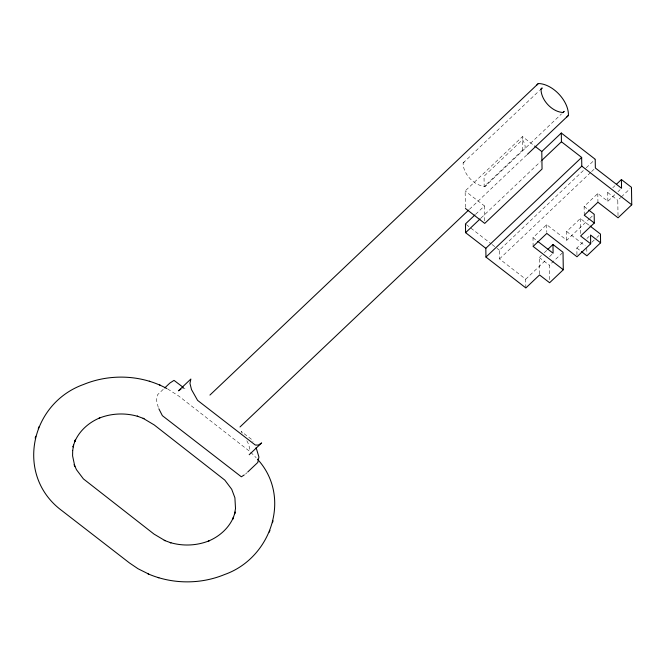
<?xml version="1.0" encoding="UTF-8"?>
<svg xmlns="http://www.w3.org/2000/svg" width="665" height="665" viewBox="0 0 665 665"><rect width="100%" height="100%" fill="white"/><g stroke="black" fill="none" stroke-linecap="round" stroke-linejoin="round"><path stroke-width="0.5" stroke-dasharray="3.33 2.49" d="M464.278 161.853L463.106 162.975C462.998 173.873 474.203 185.876 485.109 186.375L561.526 113.89M485.109 186.375L486.281 185.261M163.241 389.349L157.605 394.694L156.45 400.097L158.378 407.828M463.106 162.975L539.506 90.498M465.4 207.43L465.143 190.971L522.466 136.591L533.862 145.411M522.682 149.999L484.178 186.516L484.02 176.267L522.515 139.75L523.48 141.354A16.716 6.293 46.5 0 1 523.613 149.858L522.682 149.999L522.466 136.591M469.44 209.309L527.436 154.305M475.691 214.23L484.452 205.917L465.143 190.971M480.936 218.12L540.429 161.695M245.51 474.112L246.998 472.699M525.857 287.945L525.716 279.2L499.515 258.926L499.382 250.181L585.483 168.503M586.231 167.796L595.217 159.268M499.515 258.926L590.861 172.277M591.609 171.562L594.61 168.727M533.122 246.407L532.989 237.663L546.68 224.679L566.788 240.24L589.132 219.051M584.252 215.227L584.119 206.483L597.81 193.498L607.868 201.279L615.075 194.446M539.531 273.988L539.273 257.471L541.435 255.418M544.319 252.692L547.195 249.957M566.788 240.24L566.655 231.495L580.346 218.511L589.198 225.36M607.868 201.279L607.727 192.534L609.888 190.481M612.773 187.754L614.934 185.701M525.716 279.2L546.613 259.383M549.498 256.648L553.097 253.232M589.847 218.369L594.178 214.263M617.951 191.711L620.113 189.658M549.556 279.657L549.332 265.252L563.022 252.268M618.026 215.743L617.785 200.315L620.669 197.58M621.384 196.898L630.038 188.694M576.954 254.82L576.846 248.02L584.053 241.187M586.937 238.452L589.099 236.399M591.808 242.276L596.131 238.178M596.854 237.496L599.015 235.443M182.592 388.668L185.011 388.734M167.671 388.967L178.719 396.032L249.965 451.577M607.727 192.534L617.785 200.315M584.119 206.483L587.985 209.475M566.655 231.495L585.158 245.817M576.846 248.02L580.72 251.013M532.989 237.663L537.012 240.78M539.273 257.471L549.332 265.252M466.265 224.562L491.302 243.93M492.108 244.562L496.148 247.688M496.955 248.311L499.382 250.181M250.722 452.25L256.166 457.711M242.318 433.115L241.137 431.435L252.135 439.798L253.024 441.535M246.84 440.745L248.577 444.162L250.123 450.388M597.81 193.498L597.943 202.235M586.779 248.037L586.871 253.864M580.346 218.511L580.587 234.055M546.68 224.679L546.805 232.451M484.452 205.917L484.702 221.462"/><path stroke-width="1" d="M166.84 388.543C141.554 374.744 110.141 373.514 83.582 384.47C29.817 403.688 14.796 475.957 62.028 510.753L129.476 562.956L138.021 568.741L148.694 574.061M147.763 573.712C171.936 584.269 200.232 584.601 224.612 574.518C271.137 558.126 292.193 496.83 257.413 459.149M566.838 116.932L568.425 115.411C568.891 101.005 552.79 83.832 538.359 83.516L209.932 395.068M35.137 438.11L35.76 436.248M38.287 428.659L38.886 426.863M269.308 532.125L269.915 530.329M272.442 522.74L273.066 520.878M536.771 85.029L538.359 83.516M164.712 387.953L169.866 383.065L174.014 380.372L183.44 387.537M540.678 89.376L542.183 87.955L541.011 89.077C540.894 99.983 552.1 111.978 563.014 112.485L564.186 111.363L562.698 112.776M239.99 426.972L468.609 210.107M527.436 154.305L568.425 115.411M474.96 214.928L465.458 223.93L465.6 232.675L485.816 248.319L485.957 257.064L525.857 287.945L539.548 274.961L549.606 282.741L563.297 269.749L563.022 252.268L552.964 244.487L547.918 249.267M465.417 208.453L484.727 223.398L542.058 169.018L541.784 151.537L561.302 133.025L595.217 159.268L595.358 168.012L621.559 188.286L621.418 179.55L631.476 187.331L631.75 204.812L618.059 217.804L597.943 202.235L584.252 215.227L594.311 223.008L580.62 235.992L590.678 243.781L576.987 256.765L546.813 233.415L533.122 246.407L563.297 269.749M465.6 232.675L480.205 218.818M541.917 160.282L561.435 141.761L561.302 133.025M249.2 454.727L261.644 442.932L258.303 445.093L255.269 445.01L197.596 400.38L191.503 389.574L189.957 383.348L190.888 379.008L178.444 390.804L180.947 389.183M247.746 471.992L257.779 462.474L258.926 457.079L256.116 447.612M485.816 248.319L581.651 157.414L561.435 141.761M485.957 257.064L581.792 166.15L581.651 157.414M616.372 184.33L621.418 179.55M589.996 225.984L600.462 234.072L600.595 242.816L586.904 255.809L581.493 251.611M244.279 474.91L241.362 476.805L162.376 415.675L158.877 408.817M159.509 384.927L160.431 385.276M149.317 381.178L150.007 381.436M158.187 577.553L158.885 577.81M581.792 166.15L631.75 204.812M534.652 146.026L541.784 151.537M588.758 210.074L594.178 214.263L594.311 223.008M600.595 242.816L590.537 235.036L590.678 243.781M537.819 241.395L553.097 253.232L552.964 244.487M72.693 450.446L72.585 455.849L74.829 466.448L74.156 464.644L76.5 469.731L83.408 478.9L154.006 534.078L165.103 540.678L164.18 540.337L170.963 542.84L170.273 542.582C182.958 546.339 196.84 545.732 209.126 540.803L208.311 541.135C219.234 536.63 228.768 528.276 233.448 517.295L232.841 519.091L235.202 512.025L234.579 513.887L235.51 508.542L234.903 497.769L231.703 489.257L224.795 480.097L154.189 424.91L143.091 418.31L144.022 418.651L137.231 416.149L137.921 416.406C125.236 412.657 111.363 413.256 99.077 418.185L99.883 417.853C88.969 422.358 79.434 430.712 74.754 441.693L75.353 439.898L72.992 446.963L73.624 445.101L72.693 450.446"/></g></svg>
